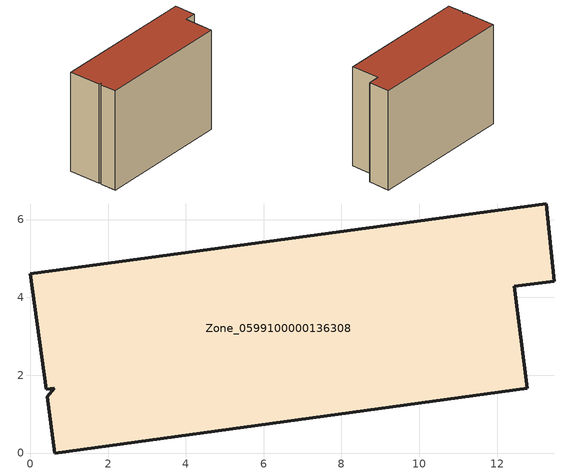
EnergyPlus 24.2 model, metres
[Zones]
Zone_0599100000136308
 floor ground (C_G): 0.63,0 0.43,1.45 0.62,1.66 0.41,1.64 0,4.61 13.27,6.4 13.47,4.41 12.44,4.28 12.78,1.67 z0
 wall outside (C_F): 0.63,0 12.78,1.67 12.44,4.28 13.47,4.41 13.27,6.4 0,4.61 0.41,1.64 0.62,1.66 0.43,1.45 0.63,0 z0:9.3
 roof outside (C_R): 0.43,1.45 0.63,0 12.78,1.67 12.44,4.28 13.47,4.41 13.27,6.4 0,4.61 0.41,1.64 0.62,1.66 z9.3
[BUILDING]
Pand.0599100000136308: North Axis=0; Terrain=City; Loads Convergence Tolerance Value=0.04; Temperature Convergence Tolerance Value=0.4; Solar Distribution=FullExterior; Maximum Number of Warmup Days=25; Minimum Number of Warmup Days=1
[Site:Location]
Rotterdam.The.Hague.AP_ZH_NLD Design_Conditions: Latitude=51.96; Longitude=4.45; Time Zone=1; Elevation=-4.5
[SITE:GROUNDTEMPERATURE:BUILDINGSURFACE]
18, 18, 18, 18, 18, 18, 18, 18, 18, 18, 18, 18
[MATERIAL] Thermal Absorptance=0.9; Solar Absorptance=0.7; Visible Absorptance=0.7
Name | Roughness | Thickness | Conductivity | Density | Specific Heat
G.TI.1946 | MediumSmooth | 0.15 | 1 | 540 | 1210
F.TI.1946 | Rough | 0.3 | 0.857143 | 1920 | 840
R.TI.1946 | MediumRough | 0.2 | 0.1 | 1500 | 1000
[CONSTRUCTION]
C_G: G.TI.1946
C_F: F.TI.1946
C_R: R.TI.1946
[ZONE]
Zone_0599100000136308: Type=1; Multiplier=1; Ceiling Height=Autocalculate; Volume=Autocalculate; Floor Area=autocalculate; Part of Total Floor Area=Yes
[ZONEINFILTRATION:DESIGNFLOWRATE]
Infil_Zone_0599100000136308: Zone or ZoneList or Space or SpaceList=Zone_0599100000136308; Schedule=AlwaysOn; Design Flow Rate Calculation Method=Flow/Area; Flow Rate per Floor Area=0.003; Constant Term Coefficient=1; Temperature Term Coefficient=0; Velocity Term Coefficient=0; Velocity Squared Term Coefficient=0
[HVACTEMPLATE:ZONE:IDEALLOADSAIRSYSTEM]
Zone_0599100000136308: Maximum Heating Supply Air Temperature=50; Minimum Cooling Supply Air Temperature=13; Maximum Heating Supply Air Humidity Ratio=0.0156; Minimum Cooling Supply Air Humidity Ratio=0.0077; Heating Limit=NoLimit; Cooling Limit=NoLimit; Dehumidification Control Type=ConstantSensibleHeatRatio; Cooling Sensible Heat Ratio=0.7; Dehumidification Setpoint=60; Humidification Control Type=None; Humidification Setpoint=30; Outdoor Air Method=None; Outdoor Air Flow Rate per Person=0.00944; Outdoor Air Flow Rate per Zone Floor Area=0; Outdoor Air Flow Rate per Zone=0; Demand Controlled Ventilation Type=None; Outdoor Air Economizer Type=NoEconomizer; Heat Recovery Type=None; Sensible Heat Recovery Effectiveness=0.7; Latent Heat Recovery Effectiveness=0.65
[ZONECONTROL:THERMOSTAT]
ThermostatControl_Zone_0599100000136308: Zone or ZoneList=Zone_0599100000136308; Control Type Schedule=DualSetpointControlType; Control 1=Thermostat_Zone_0599100000136308; Temperature Difference Between Cutout And Setpoint=0
[THERMOSTATSETPOINT:DUALSETPOINT]
Thermostat_Zone_0599100000136308: Heating Setpoint Temperature Schedule=HeatingSetpoint_Zone_0599100000136308; Cooling Setpoint Temperature Schedule=CoolingSetpoint_Zone_0599100000136308
[SCHEDULE:COMPACT]
HeatingSetpoint_Zone_0599100000136308: Through: 12/31, For: AllDays, Until: 24:00, 21
CoolingSetpoint_Zone_0599100000136308: Through: 12/31, For: AllDays, Until: 24:00, 24
DualSetpointControlType: Through: 12/31, For: AllDays, Until: 24:00, 4
AlwaysOn: Through: 12/31, For: AllDays, Until: 24:00, 1
